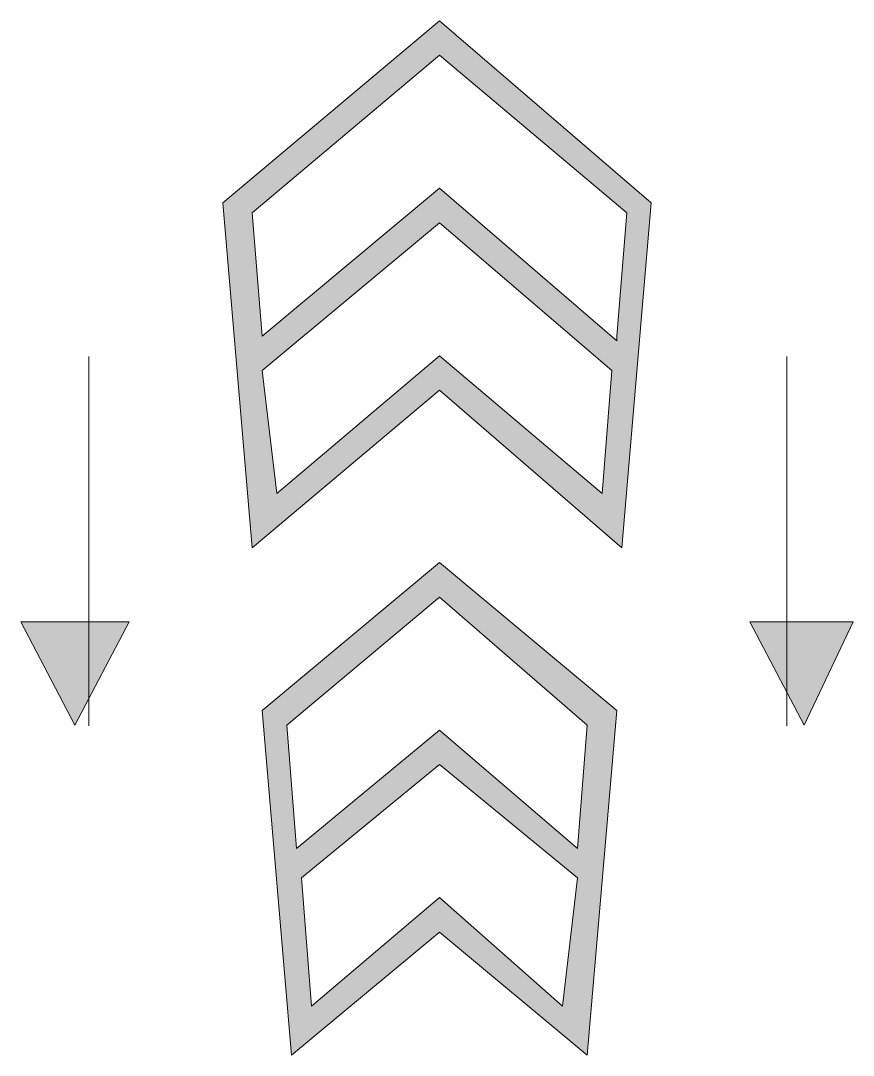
# Model space of a CAD drawing. Header units: metres. Extents: x 98 to 300, y 15 to 267.
import ezdxf

# ---------------------------------------------------------------- set-up
doc = ezdxf.new("R2010")
doc.units = ezdxf.units.M
doc.layers.add('FILL_WHITE_FFFFFF', color=7, linetype='Continuous', true_color=0xffffff)
doc.layers.add('STROKE_WHITE_FFFFFF', color=7, linetype='Continuous', true_color=0xffffff)

msp = doc.modelspace()

# ---------------------------------------------------------------- hatches: boundary and pattern name
at = {"layer": 'FILL_WHITE_FFFFFF', "true_color": 0xffffff}
h = msp.add_hatch(color=7, dxfattribs=at)
h.dxf.hatch_style = 1
h.paths.add_polyline_path([(199.65, 176.55), (154.05, 138.15), (146.85, 222.15), (199.65, 266.55), (251.25, 222.15), (244.05, 138.15), (199.65, 176.55)])
h.paths.add_polyline_path([(199.65, 258.15), (154.05, 219.75), (156.45, 189.75), (199.65, 225.75), (242.85, 188.55), (242.85, 189.75), (245.25, 219.75), (199.65, 258.15)], flags=16)
h.paths.add_polyline_path([(241.65, 181.35), (199.65, 217.35), (156.45, 181.35), (160.05, 151.35), (199.65, 184.95), (239.25, 151.35), (241.65, 181.35)], flags=16)
h = msp.add_hatch(color=7, dxfattribs=at)
h.dxf.hatch_style = 1
h.paths.add_polyline_path([(199.65, 44.55), (163.65, 14.55), (156.45, 98.55), (199.65, 134.55), (242.85, 98.55), (235.65, 14.55), (199.65, 44.55)])
h.paths.add_polyline_path([(199.65, 93.75), (233.25, 64.95), (235.65, 94.95), (199.65, 126.15), (162.45, 94.95), (164.85, 64.95), (199.65, 93.75)], flags=16)
h.paths.add_polyline_path([(168.45, 26.55), (199.65, 52.95), (229.65, 26.55), (233.25, 57.75), (199.65, 85.35), (166.05, 57.75), (168.45, 26.55)], flags=16)
h = msp.add_hatch(color=7, dxfattribs=at)
h.dxf.hatch_style = 1
h.paths.add_polyline_path([(110.85, 94.95), (97.65, 120.15), (124.05, 120.15), (110.85, 94.95)])
h = msp.add_hatch(color=7, dxfattribs=at)
h.dxf.hatch_style = 1
h.paths.add_polyline_path([(288.45, 94.95), (275.25, 120.15), (300.45, 120.15), (288.45, 94.95)])

# ---------------------------------------------------------------- linework, layer by layer
at = {"layer": 'FILL_WHITE_FFFFFF', "lineweight": 0, "true_color": 0xffffff}
for points in [[(199.65, 176.55), (154.05, 138.15), (146.85, 222.15), (199.65, 266.55), (251.25, 222.15), (244.05, 138.15)], [(199.65, 258.15), (154.05, 219.75), (156.45, 189.75), (199.65, 225.75), (242.85, 188.55), (242.85, 189.75), (245.25, 219.75)], [(241.65, 181.35), (199.65, 217.35), (156.45, 181.35), (160.05, 151.35), (199.65, 184.95), (239.25, 151.35)], [(199.65, 44.55), (163.65, 14.55), (156.45, 98.55), (199.65, 134.55), (242.85, 98.55), (235.65, 14.55)], [(199.65, 93.75), (233.25, 64.95), (235.65, 94.95), (199.65, 126.15), (162.45, 94.95), (164.85, 64.95)], [(110.85, 94.95), (97.65, 120.15), (124.05, 120.15)], [(288.45, 94.95), (275.25, 120.15), (300.45, 120.15)], [(168.45, 26.55), (199.65, 52.95), (229.65, 26.55), (233.25, 57.75), (199.65, 85.35), (166.05, 57.75)]]:
    msp.add_lwpolyline(points, close=True, dxfattribs=at)
at = {"layer": 'STROKE_WHITE_FFFFFF', "lineweight": 0, "true_color": 0xffffff}
for points in [[(114.25, 94.79), (114.25, 184.79)], [(284.25, 94.79), (284.25, 184.79)]]:
    msp.add_lwpolyline(points, dxfattribs=at)

doc.saveas('drawing.dxf')
